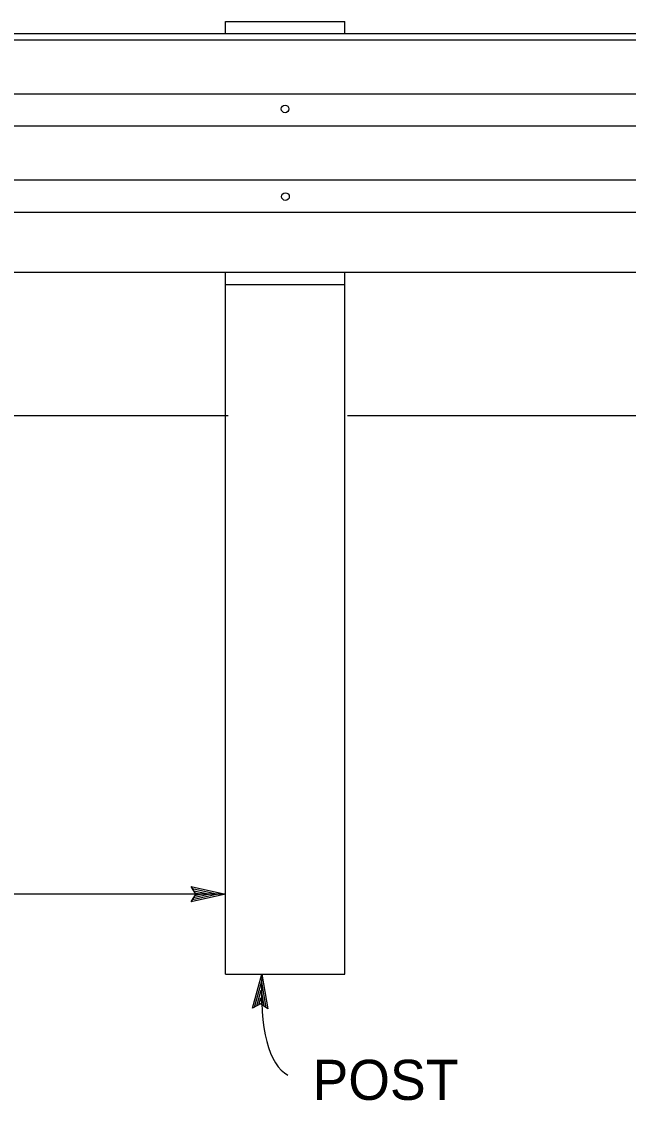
# Model space of a CAD drawing. Extents: x -894 to 866, y -476 to 714.
# Drawn here: x -205.5 to -99.5, y 368.1 to 556.4 of the extents above; entities that cross this region are included whole.
import ezdxf

# ---------------------------------------------------------------- set-up
doc = ezdxf.new("R2010")
doc.units = 0
for name, color, linetype in [('56 Stage 3 Anno', 7, 'Continuous'), ('57 Undefined', 7, 'Continuous'), ('60 Nongeo Data', 7, 'Continuous')]:
    doc.layers.add(name, color=color, linetype=linetype)

msp = doc.modelspace()

# ---------------------------------------------------------------- linework, layer by layer
at = {"layer": '56 Stage 3 Anno'}
for p, q in [((-175.04, 404.07), (-175.84, 405.41)), ((-175.84, 405.41), (-175.84, 405.41)), ((-175.84, 405.41), (-169.84, 404.07)), ((-175.63, 405.06), (-171.22, 404.07)), ((-169.84, 404.07), (-596.32, 404.07)), ((-169.84, 404.07), (-175.84, 402.74)), ((-175.84, 402.74), (-175.04, 404.07)), ((-171.23, 404.07), (-175.61, 403.1)), ((-172.6, 404.07), (-175.43, 403.45)), ((-175.39, 404.7), (-172.6, 404.07)), ((-175.22, 404.35), (-173.99, 404.07)), ((-173.99, 404.07), (-175.2, 403.81)), ((-169.84, 404.07), (-169.84, 404.07)), ((-175.84, 402.74), (-175.84, 402.74)), ((-165.13, 384.19), (-163.51, 390.12)), ((-163.51, 390.12), (-163.51, 390.12)), ((-163.51, 390.12), (-162.47, 384.06)), ((-164.77, 384.39), (-163.58, 388.74)), ((-163.57, 388.73), (-162.81, 384.31)), ((-164.4, 384.6), (-163.64, 387.36)), ((-163.64, 387.36), (-163.15, 384.51)), ((-163.76, 384.92), (-165.13, 384.19)), ((-164.04, 384.76), (-163.71, 385.98)), ((-162.47, 384.06), (-163.76, 384.92)), ((-163.71, 385.98), (-163.5, 384.76)), ((-165.13, 384.19), (-165.13, 384.19)), ((-162.47, 384.06), (-162.47, 384.06))]:
    msp.add_line(p, q, dxfattribs=at)
msp.add_ellipse((-143.53, 417.39), major_axis=(14.78, 45.15), ratio=0.3001, start_param=2.313841, end_param=3.09253, dxfattribs=at)
at = {"layer": '60 Nongeo Data'}
for p, q in [((-169.84, 556.44), (-149.01, 556.44)), ((-169.84, 554.36), (-169.84, 556.44)), ((-149.01, 554.36), (-149.01, 556.44)), ((-700.02, 554.36), (190.77, 554.36)), ((-609.22, 553.25), (190.77, 553.25)), ((-609.22, 543.84), (190.77, 543.84)), ((-609.22, 538.22), (190.77, 538.22)), ((-609.22, 528.81), (187, 528.81)), ((-609.22, 523.19), (190.77, 523.19)), ((-668.9, 512.69), (190.77, 512.69)), ((-609.22, 512.69), (190.77, 512.69)), ((-169.84, 390.12), (-169.84, 512.69)), ((-149.01, 390.12), (-149.01, 512.69)), ((-169.84, 510.53), (-149.01, 510.53)), ((-227.13, 487.69), (-169.42, 487.69)), ((-148.58, 487.69), (-8.96, 487.69)), ((-169.84, 390.12), (-149.01, 390.12))]:
    msp.add_line(p, q, dxfattribs=at)
for centre in [(-159.45, 541.19), (-159.39, 525.89)]:
    msp.add_circle(centre, 0.668, dxfattribs=at)

# ---------------------------------------------------------------- texts
at = {"layer": '57 Undefined'}
msp.add_text('POST', height=7, dxfattribs=at).set_placement((-154.67, 368.18))

doc.saveas('drawing.dxf')
